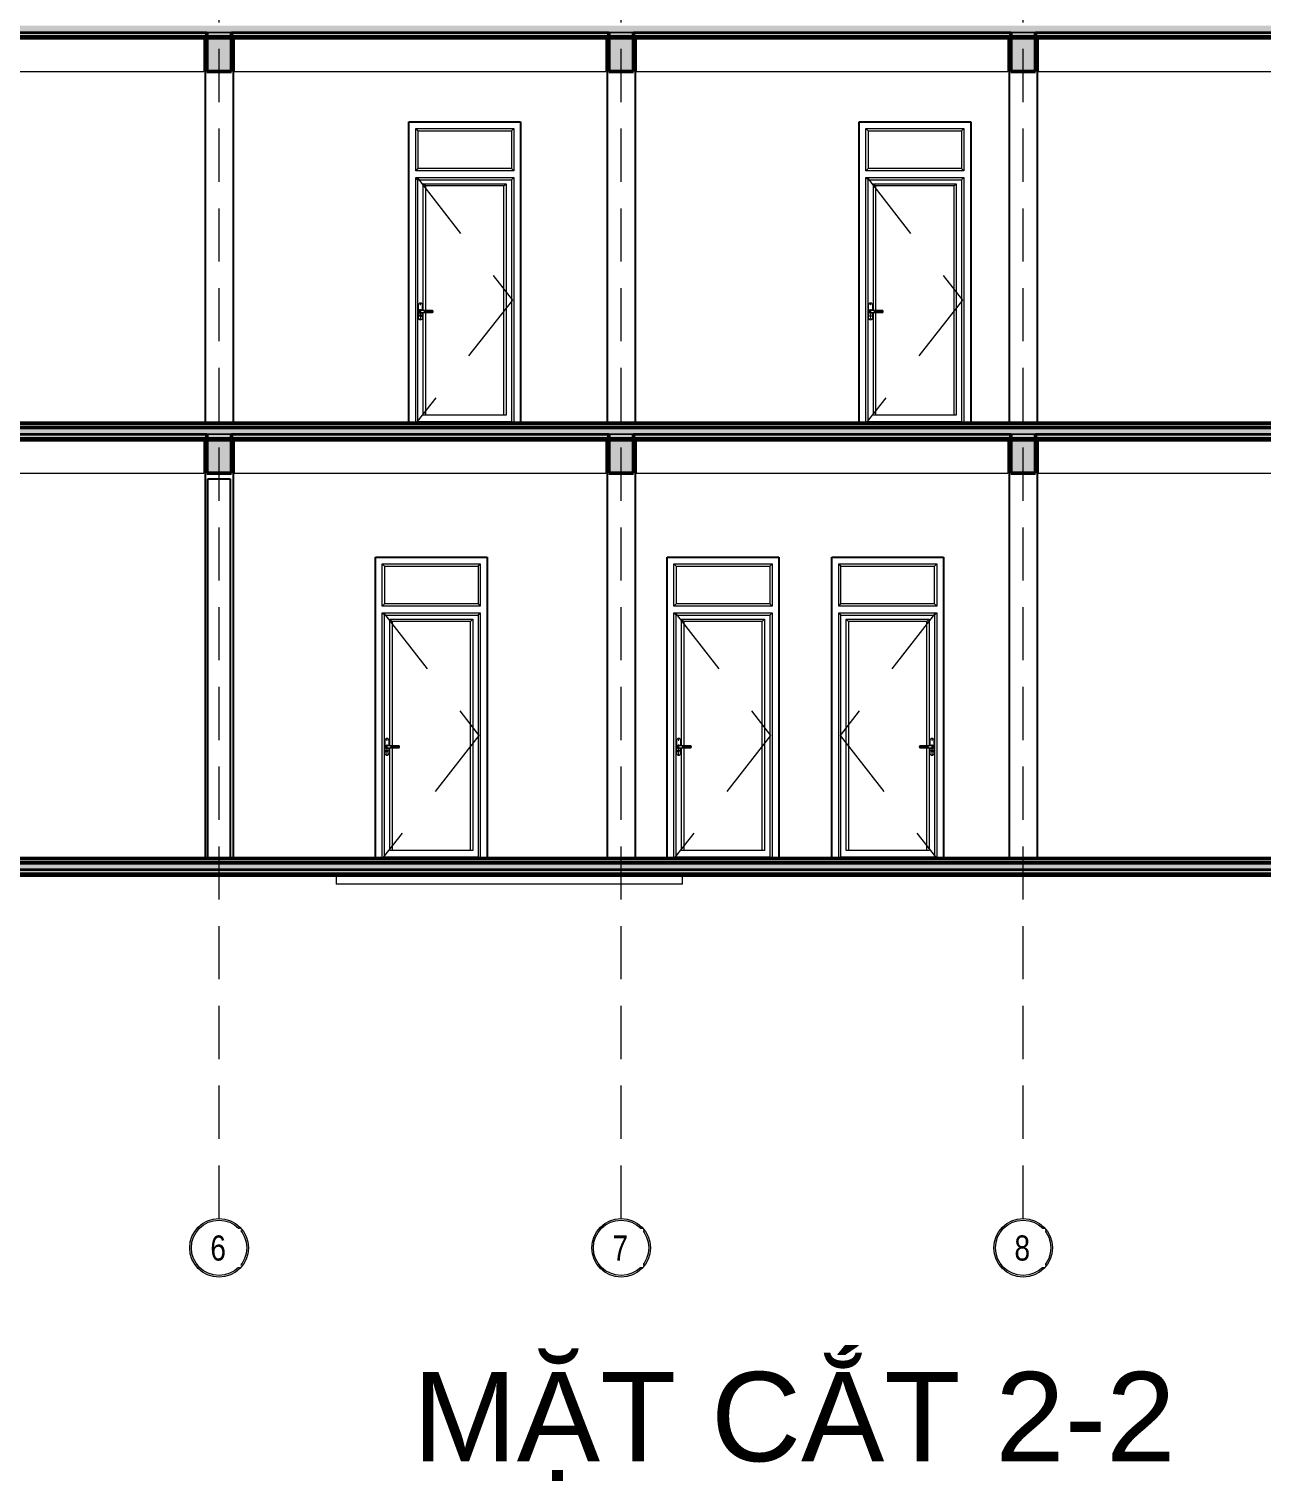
# Model space of a CAD drawing. Header units: millimetres. Extents: x -20510 to 108935, y -243239 to 20306.
# Drawn here: x 82149 to 93188, y -37577 to -24570 of the extents above; entities that cross this region are included whole.
import ezdxf
from ezdxf.enums import TextEntityAlignment as Align

# ---------------------------------------------------------------- set-up
doc = ezdxf.new("R2010")
doc.units = ezdxf.units.MM
doc.linetypes.add('Centre', pattern=[3175, 635, -476.25, 1587.5, -476.25])
doc.linetypes.add('Hidden', pattern=[714.375, 476.25, -238.125])
for name, color, linetype, lineweight in [('A-DOOR', 2, 'Continuous', 18), ('A-FLOR', 7, 'Continuous', 9), ('A-FLOR-MCUT', 7, 'Continuous', 50), ('A-FLOR-PATT', 8, 'Continuous', 9), ('A-GLAZ', 4, 'Continuous', 18), ('A-WALL', 7, 'Continuous', 25), ('S-BEAM', 7, 'Continuous', 9), ('S-COLS', 7, 'Continuous', 25), ('S-FNDN', 7, 'Continuous', 9), ('S-GRID', 1, 'Continuous', 9), ('S-GRID-IDEN', 1, 'Continuous', 9)]:
    doc.layers.add(name, color=color, linetype=linetype, lineweight=lineweight)
doc.styles.add('Arial_1', font='arial.ttf', dxfattribs={"width": 0.8, "height": 200})
doc.styles.add('UNICODE_TITLE', font='arial.ttf')
pattern_1 = [(0, (69470.77, -26654.6), (476.25, 476.25), [476.25, -476.25]), (0, (69470.77, -26476), (476.25, 476.25), [476.25, -476.25]), (0, (69470.77, -26297.43), (476.25, 476.25), [476.25, -476.25]), (90, (69530.3, -26237.9), (-476.25, 476.25), [476.25, -476.25]), (90, (69708.9, -26237.9), (-476.25, 476.25), [476.25, -476.25]), (90, (69887.5, -26237.9), (-476.25, 476.25), [476.25, -476.25])]
pattern_2 = [(0, (69470.77, -26654.615), (304.8, 76.2), [25.146, -203.454, 25.146, -203.454, -1219.2]), (0, (69470.77, -26654.615), (304.8, 76.2), [-457.2, 25.146, -432.054, 25.146, -203.454, -533.4]), (0, (69470.77, -26654.615), (304.8, 76.2), [-1143, 25.146, -127.254, 25.146, -355.854]), (120, (69585.07, -26616.515), (-218.39114, 225.86454), [25.146, -203.454, 25.146, -203.454, -1219.2]), (120, (69585.07, -26616.515), (-218.39114, 225.86454), [-457.2, 25.146, -432.054, 25.146, -203.454, -533.4]), (120, (69585.07, -26616.515), (-218.39114, 225.86454), [-1143, 25.146, -127.254, 25.146, -355.854]), (240, (69623.17, -26464.115), (-86.40886, -302.06454), [25.146, -203.454, 25.146, -203.454, -1219.2]), (240, (69623.17, -26464.115), (-86.40886, -302.06454), [-457.2, 25.146, -432.054, 25.146, -203.454, -533.4]), (240, (69623.17, -26464.115), (-86.40886, -302.06454), [-1143, 25.146, -127.254, 25.146, -355.854])]
pattern_3 = [(50, (69470.77, -26654.6), (546.5526, -47.8174), [57.15, -628.65]), (355, (69470.77, -26654.6), (-105.728, 573.17), [45.72, -502.92]), (100.451, (69516.3, -26658.6), (440.8275, 525.35), [48.57, -534.27]), (46.184, (69470.8, -26502.2), (813.237, -126.128), [85.725, -942.975]), (96.636, (69538.5, -26512.7), (712.207, 742.283), [72.855, -801.405]), (351.184, (69470.8, -26502.2), (712.215, 742.276), [68.58, -754.38]), (21, (69546.97, -26540.3), (454.8433, -306.796), [57.15, -628.65]), (326, (69546.97, -26540.3), (185.406, 552.564), [45.72, -502.92]), (71.451, (69584.87, -26565.9), (640.251, 245.764), [48.57, -534.27]), (37.5, (69470.77, -26654.62), (9.2664, 253.665), [25.146, -471.678, 25.146, -485.394, -504.825]), (37.5, (69470.77, -26654.62), (9.2664, 253.665), [-1007.364, 25.146, -479.679]), (7.5, (69470.77, -26654.62), (200.4594, 300.5414), [25.146, -265.938, 25.146, -460.248, -192.405]), (7.5, (69470.77, -26654.62), (200.4594, 300.5414), [-776.478, 25.146, -167.259]), (327.5, (69300.84, -26654.62), (406.7728, -17.1864), [25.146, -165.354, 25.146, -569.214, -788.67]), (327.5, (69300.84, -26654.62), (406.7728, -17.1864), [-784.86, 25.146, -763.524]), (317.5, (69224.64, -26654.6), (444.388, 76.2803), [25.146, -222.504, 25.146, -369.57, -560.07]), (317.5, (69224.64, -26654.6), (444.388, 76.2803), [-642.366, 25.146, -534.924])]

# ---------------------------------------------------------------- blocks, each defined once
blk = doc.blocks.new('CỬA 1 CÁNH EROWINDOW_có ô chết_ - D4_1000x2200-2361184-MẶT CẮT 2-2')
at = {"layer": 'A-DOOR'}
for p, q in [((20311, 2639), (21189, 2639)), ((20311, 2639), (20331, 2619)), ((20311, 2261), (20311, 2639)), ((20311, 2261), (20311, 2639)), ((20311, 2639), (21189, 2639)), ((20331, 2619), (21169, 2619)), ((20331, 2619), (20331, 2281)), ((21169, 2619), (21189, 2639)), ((21169, 2619), (21169, 2281)), ((21189, 2639), (21189, 2261)), ((21189, 2639), (21189, 2261)), ((20331, 2281), (20311, 2261)), ((21189, 2261), (20311, 2261)), ((21189, 2261), (20311, 2261)), ((21169, 2281), (20331, 2281)), ((21169, 2281), (21189, 2261)), ((20331, 2180), (20311, 2200)), ((20311, 0), (20311, 2200)), ((20311, 2200), (21189, 2200)), ((20311, 2200), (21189, 2200)), ((20311, 0), (20311, 2200)), ((20331, 0), (20331, 2180)), ((20331, 2180), (21169, 2180)), ((20399, 2124), (20379, 2144)), ((20379, 1013), (20379, 2144)), ((20379, 2144), (21121, 2144)), ((20379, 1013), (20379, 2144)), ((20379, 2144), (21121, 2144)), ((21101, 2124), (20399, 2124)), ((20399, 2124), (20399, 1008)), ((21101, 2124), (21121, 2144)), ((21101, 71), (21101, 2124)), ((21121, 2144), (21121, 71)), ((21121, 2144), (21121, 71)), ((21169, 2180), (21189, 2200)), ((21169, 2180), (21169, 0)), ((21189, 2200), (21189, 0)), ((21189, 2200), (21189, 0)), ((20333, 1055), (20333, 945)), ((20373, 1013), (20373, 1055)), ((20349, 960), (20349, 971)), ((20350, 953), (20350, 958)), ((20350, 958), (20350, 953)), ((20351, 973), (20355, 973)), ((20379, 1013), (20353, 1013)), ((20378, 1009), (20353, 1009)), ((20353, 991), (20378, 991)), ((20353, 987), (20379, 987)), ((20356, 958), (20356, 953)), ((20356, 953), (20356, 958)), ((20357, 971), (20357, 960)), ((20373, 945), (20373, 987)), ((20388, 1004), (20378, 1009)), ((20378, 991), (20388, 996)), ((20389, 1008), (20379, 1013)), ((20379, 987), (20389, 992)), ((20379, 71), (20379, 987)), ((20379, 71), (20379, 987)), ((20459, 1004), (20388, 1004)), ((20388, 996), (20459, 996)), ((20459, 1008), (20389, 1008)), ((20389, 992), (20459, 992)), ((20399, 992), (20399, 71)), ((20331, 15), (21169, 15)), ((21121, 71), (20379, 71))]:
    blk.add_line(p, q, dxfattribs=at)
at = {"layer": 'A-DOOR', "linetype": 'Centre', "lineweight": 18}
for p, q in [((20323, 2200), (21177, 1100)), ((21177, 1100), (20323, 15))]:
    blk.add_line(p, q, dxfattribs=at)
at = {"layer": 'A-DOOR', "flags": 128}
for points in [[(20353, 1013), (20352, 1013), (20352, 1013), (20351, 1013), (20351, 1013), (20350, 1013), (20350, 1013), (20349, 1012), (20349, 1012), (20348, 1012), (20348, 1012), (20347, 1012), (20347, 1012), (20347, 1011), (20346, 1011), (20346, 1011), (20345, 1010), (20345, 1010), (20344, 1010), (20344, 1009), (20344, 1009), (20343, 1009), (20343, 1008), (20343, 1008), (20342, 1007), (20342, 1007), (20342, 1007), (20342, 1006), (20341, 1006), (20341, 1005), (20341, 1005), (20341, 1004), (20341, 1004), (20340, 1003), (20340, 1003), (20340, 1002), (20340, 1002), (20340, 1001), (20340, 1001), (20340, 1000), (20340, 1000), (20340, 999), (20340, 999), (20340, 998), (20340, 998), (20340, 997), (20340, 997), (20341, 996), (20341, 996), (20341, 995), (20341, 995), (20341, 994), (20342, 994), (20342, 993), (20342, 993), (20342, 992), (20343, 992), (20343, 992), (20343, 991), (20344, 991), (20344, 990), (20345, 990), (20345, 990), (20345, 989), (20346, 989), (20346, 989), (20347, 989), (20347, 988), (20348, 988), (20348, 988), (20349, 988), (20349, 988), (20350, 987), (20350, 987), (20351, 987), (20351, 987), (20352, 987), (20352, 987), (20353, 987), (20353, 987)], [(20467, 1001), (20467, 1001), (20467, 1001), (20467, 1002), (20467, 1002), (20467, 1002), (20467, 1002), (20467, 1003), (20466, 1003), (20466, 1003), (20466, 1004), (20466, 1004), (20466, 1004), (20466, 1004), (20465, 1005), (20465, 1005), (20465, 1005), (20465, 1005), (20465, 1006), (20464, 1006), (20464, 1006), (20464, 1006), (20464, 1007), (20463, 1007), (20463, 1007), (20463, 1007), (20463, 1007), (20462, 1007), (20462, 1007), (20462, 1008), (20461, 1008), (20461, 1008), (20461, 1008), (20460, 1008), (20460, 1008), (20460, 1008), (20459, 1008), (20459, 1008), (20459, 1008)], [(20459, 992), (20459, 992), (20460, 992), (20460, 992), (20460, 992), (20461, 992), (20461, 992), (20461, 992), (20462, 992), (20462, 993), (20462, 993), (20462, 993), (20463, 993), (20463, 993), (20463, 993), (20464, 993), (20464, 994), (20464, 994), (20464, 994), (20465, 994), (20465, 994), (20465, 995), (20465, 995), (20465, 995), (20466, 995), (20466, 996), (20466, 996), (20466, 996), (20466, 997), (20466, 997), (20466, 997), (20467, 997), (20467, 998), (20467, 998), (20467, 998), (20467, 999), (20467, 999), (20467, 999), (20467, 1000), (20467, 1000), (20467, 1000), (20467, 1001)]]:
    blk.add_lwpolyline(points, dxfattribs=at)
at = {"layer": 'A-DOOR'}
for centre, radius, start, end in [((20353, 1055), 20, 0, 180), ((20353, 1063), 3, 0, 180), ((20353, 1063), 3, 180, 0), ((20353, 945), 20, 180, 360), ((20353, 1000), 15, 59.6784, 180), ((20353, 1000), 15, 180, 300.3216), ((20353, 1000), 15, 129.4693, 135), ((20353, 1000), 15, 225, 230.5307), ((20353, 1000), 8.66, 90, 270), ((20353, 1000), 15, 114.4972, 120), ((20353, 1000), 15, 240, 245.5028), ((20353, 1000), 15, 99.6105, 105), ((20353, 1000), 15, 255, 260.3895), ((20351, 971), 2.04, 90, 180), ((20350, 960), 1.99, 180, 268.9596), ((20350, 960), 1.99, 224.4798, 268.9596), ((20353, 1000), 3.02, 0, 180), ((20353, 1000), 3.02, 180, 0), ((20353, 938), 3, 0, 180), ((20353, 938), 3, 180, 0), ((20353, 953), 2.5, 180, 0), ((20353, 1000), 15, 84.7698, 90), ((20353, 1000), 15, 270, 275.2302), ((20353, 1000), 3.02, 30, 45), ((20353, 1000), 3.02, 315, 330), ((20355, 971), 2.04, 0, 90), ((20356, 960), 1.99, 271.0404, 0), ((20356, 960), 1.99, 271.0404, 315.5202), ((20353, 1000), 15, 69.9569, 75), ((20353, 1000), 15, 285, 290.0431), ((20459, 1000), 3.66, 270, 90)]:
    blk.add_arc(centre, radius, start, end, dxfattribs=at)
for points in [[(20379, 1013), (20379, 1013), (20379, 1013), (20378, 1011), (20378, 1009), (20378, 1009)], [(20379, 987), (20379, 987), (20379, 987), (20378, 989), (20378, 991), (20378, 991)], [(20389, 1008), (20389, 1008), (20389, 1008), (20388, 1006), (20388, 1004), (20388, 1004)], [(20389, 992), (20389, 992), (20389, 992), (20388, 994), (20388, 996), (20388, 996)]]:
    blk.add_open_spline(points, degree=3, dxfattribs=at)
blk = doc.blocks.new('CỬA 1 CÁNH EROWINDOW_có ô chết_ - D4_1000x2200-2368989-MẶT CẮT 2-2')
at = {"layer": 'A-DOOR'}
for p, q in [((8448, 2639), (9326, 2639)), ((8448, 2639), (8468, 2619)), ((8448, 2261), (8448, 2639)), ((8448, 2639), (9326, 2639)), ((8448, 2261), (8448, 2639)), ((8468, 2281), (8468, 2619)), ((8468, 2619), (9306, 2619)), ((9306, 2619), (9326, 2639)), ((9306, 2281), (9306, 2619)), ((9326, 2639), (9326, 2261)), ((9326, 2639), (9326, 2261)), ((8448, 2261), (8468, 2281)), ((9326, 2261), (8448, 2261)), ((9326, 2261), (8448, 2261)), ((9306, 2281), (8468, 2281)), ((9326, 2261), (9306, 2281)), ((8448, 2200), (9326, 2200)), ((8448, 2200), (8468, 2180)), ((8448, 0), (8448, 2200)), ((8448, 2200), (9326, 2200)), ((8448, 0), (8448, 2200)), ((8468, 2180), (9306, 2180)), ((8468, 0), (8468, 2180)), ((8516, 2144), (9258, 2144)), ((8516, 2144), (8536, 2124)), ((8516, 71), (8516, 2144)), ((8516, 2144), (9258, 2144)), ((8516, 71), (8516, 2144)), ((9238, 2124), (8536, 2124)), ((8536, 2124), (8536, 71)), ((9258, 2144), (9238, 2124)), ((9238, 1008), (9238, 2124)), ((9258, 2144), (9258, 1013)), ((9258, 2144), (9258, 1013)), ((9326, 2200), (9306, 2180)), ((9306, 2180), (9306, 0)), ((9326, 2200), (9326, 0)), ((9326, 2200), (9326, 0)), ((9264, 1055), (9264, 1013)), ((9304, 945), (9304, 1055)), ((9248, 1008), (9178, 1008)), ((9249, 1004), (9178, 1004)), ((9178, 996), (9249, 996)), ((9178, 992), (9248, 992)), ((9238, 71), (9238, 992)), ((9258, 1013), (9248, 1008)), ((9248, 992), (9258, 987)), ((9259, 1009), (9249, 1004)), ((9249, 996), (9259, 991)), ((9284, 1013), (9258, 1013)), ((9258, 987), (9284, 987)), ((9258, 987), (9258, 71)), ((9258, 987), (9258, 71)), ((9284, 1009), (9259, 1009)), ((9259, 991), (9284, 991)), ((9264, 987), (9264, 945)), ((9280, 960), (9280, 971)), ((9281, 953), (9281, 958)), ((9281, 958), (9281, 953)), ((9282, 973), (9286, 973)), ((9287, 958), (9287, 953)), ((9287, 953), (9287, 958)), ((9288, 971), (9288, 960)), ((8468, 15), (9306, 15)), ((9258, 71), (8516, 71))]:
    blk.add_line(p, q, dxfattribs=at)
at = {"layer": 'A-DOOR', "linetype": 'Centre', "lineweight": 18}
for p, q in [((9314, 2200), (8460, 1100)), ((8460, 1100), (9314, 15))]:
    blk.add_line(p, q, dxfattribs=at)
at = {"layer": 'A-DOOR', "flags": 128}
for points in [[(9178, 1008), (9178, 1008), (9177, 1008), (9177, 1008), (9177, 1008), (9176, 1008), (9176, 1008), (9176, 1008), (9175, 1008), (9175, 1007), (9175, 1007), (9175, 1007), (9174, 1007), (9174, 1007), (9174, 1007), (9173, 1007), (9173, 1006), (9173, 1006), (9173, 1006), (9172, 1006), (9172, 1006), (9172, 1005), (9172, 1005), (9172, 1005), (9171, 1005), (9171, 1004), (9171, 1004), (9171, 1004), (9171, 1003), (9171, 1003), (9171, 1003), (9170, 1003), (9170, 1002), (9170, 1002), (9170, 1002), (9170, 1001), (9170, 1001), (9170, 1001), (9170, 1000), (9170, 1000), (9170, 1000), (9170, 999), (9170, 999), (9170, 999), (9170, 998), (9170, 998), (9170, 998), (9170, 998), (9170, 997), (9171, 997), (9171, 997), (9171, 996), (9171, 996), (9171, 996), (9171, 996), (9172, 995), (9172, 995), (9172, 995), (9172, 995), (9172, 994), (9173, 994), (9173, 994), (9173, 994), (9173, 993), (9174, 993), (9174, 993), (9174, 993), (9174, 993), (9175, 993), (9175, 993), (9175, 992), (9176, 992), (9176, 992), (9176, 992), (9177, 992), (9177, 992), (9177, 992), (9178, 992), (9178, 992), (9178, 992)], [(9284, 987), (9285, 987), (9285, 987), (9286, 987), (9286, 987), (9287, 987), (9287, 987), (9288, 988), (9288, 988), (9289, 988), (9289, 988), (9290, 988), (9290, 988), (9290, 989), (9291, 989), (9291, 989), (9292, 990), (9292, 990), (9293, 990), (9293, 991), (9293, 991), (9294, 991), (9294, 992), (9294, 992), (9295, 993), (9295, 993), (9295, 993), (9295, 994), (9296, 994), (9296, 995), (9296, 995), (9296, 996), (9296, 996), (9297, 997), (9297, 997), (9297, 998), (9297, 998), (9297, 999), (9297, 999), (9297, 1000), (9297, 1000), (9297, 1001), (9297, 1001), (9297, 1002), (9297, 1002), (9297, 1003), (9297, 1003), (9296, 1004), (9296, 1004), (9296, 1005), (9296, 1005), (9296, 1006), (9295, 1006), (9295, 1007), (9295, 1007), (9295, 1008), (9294, 1008), (9294, 1008), (9294, 1009), (9293, 1009), (9293, 1010), (9292, 1010), (9292, 1010), (9292, 1011), (9291, 1011), (9291, 1011), (9290, 1011), (9290, 1012), (9289, 1012), (9289, 1012), (9288, 1012), (9288, 1012), (9287, 1013), (9287, 1013), (9286, 1013), (9286, 1013), (9285, 1013), (9285, 1013), (9284, 1013), (9284, 1013)]]:
    blk.add_lwpolyline(points, dxfattribs=at)
at = {"layer": 'A-DOOR'}
for centre, radius, start, end in [((9284, 1055), 20, 0, 180), ((9284, 1063), 3, 0, 180), ((9284, 1063), 3, 180, 0), ((9178, 1000), 3.66, 90, 270), ((9284, 945), 20, 180, 360), ((9284, 1000), 15, 0, 120.3216), ((9284, 1000), 15, 239.6784, 0), ((9284, 1000), 15, 105, 110.0431), ((9284, 1000), 15, 249.9569, 255), ((9282, 971), 2.04, 90, 180), ((9281, 960), 1.99, 180, 268.9596), ((9281, 960), 1.99, 224.4798, 268.9596), ((9284, 1000), 3.02, 0, 180), ((9284, 1000), 3.02, 135, 150), ((9284, 1000), 3.02, 180, 0), ((9284, 1000), 3.02, 210, 225), ((9284, 953), 2.5, 180, 0), ((9284, 938), 3, 0, 180), ((9284, 938), 3, 180, 0), ((9284, 1000), 15, 90, 95.2302), ((9284, 1000), 15, 264.7698, 270), ((9284, 1000), 8.66, 270, 90), ((9286, 971), 2.04, 0, 90), ((9284, 1000), 15, 75, 80.3895), ((9284, 1000), 15, 279.6105, 285), ((9287, 960), 1.99, 271.0404, 0), ((9287, 960), 1.99, 271.0404, 315.5202), ((9284, 1000), 15, 60, 65.5028), ((9284, 1000), 15, 294.4972, 300), ((9284, 1000), 15, 45, 50.5307), ((9284, 1000), 15, 309.4693, 315)]:
    blk.add_arc(centre, radius, start, end, dxfattribs=at)
for points in [[(9249, 1004), (9249, 1004), (9249, 1005), (9249, 1006), (9248, 1008), (9248, 1008), (9248, 1008)], [(9249, 996), (9249, 996), (9249, 995), (9249, 994), (9248, 992), (9248, 992), (9248, 992)], [(9259, 1009), (9259, 1009), (9259, 1010), (9259, 1011), (9258, 1013), (9258, 1013), (9258, 1013)], [(9259, 991), (9259, 991), (9259, 990), (9259, 989), (9258, 987), (9258, 987), (9258, 987)]]:
    blk.add_open_spline(points, degree=3, knots=[0, 0, 0, 0, 0.166667, 0.333333, 0.666667, 1, 1, 1, 1], dxfattribs=at)
blk = doc.blocks.new('ATT_Window 2 - S5_800x600-2360992-MẶT CẮT 2-2')
at = {"layer": 'A-GLAZ'}
for p, q in [((18975, 3700), (18988, 3700)), ((18978, 3550), (18978, 3685)), ((18978, 3685), (18988, 3685)), ((18988, 3685), (18978, 3685)), ((18978, 3685), (18978, 3550))]:
    blk.add_line(p, q, dxfattribs=at)
blk.add_open_spline([(18978, 3685), (18978, 3685), (18978, 3685), (18977, 3686), (18976, 3687), (18975, 3688), (18975, 3688)], degree=3, knots=[-1, -1, -1, -1, -0.8333333, -0.75, -0.6666667, -0.5974222, -0.5974222, -0.5974222, -0.5974222], dxfattribs=at)
blk = doc.blocks.new('M_Concrete-Rectangular-Column - COT250X400-V2-MẶT CẮT 2-2')
at = {"layer": 'S-COLS'}
for p, q in [((7925, 3750), (7925, 0)), ((8175, 3750), (8175, 0))]:
    blk.add_line(p, q, dxfattribs=at)
blk = doc.blocks.new('CỬA 1 CÁNH EROWINDOW_có ô chết_ - D4_1000x2200-V6-MẶT CẮT 2-2')
at = {"layer": 'A-DOOR'}
for p, q in [((20611, 6539), (21489, 6539)), ((20611, 6539), (20631, 6519)), ((20611, 6161), (20611, 6539)), ((20611, 6161), (20611, 6539)), ((20611, 6539), (21489, 6539)), ((20631, 6519), (21469, 6519)), ((20631, 6519), (20631, 6181)), ((21469, 6519), (21489, 6539)), ((21469, 6519), (21469, 6181)), ((21489, 6539), (21489, 6161)), ((21489, 6539), (21489, 6161)), ((20631, 6181), (20611, 6161)), ((21489, 6161), (20611, 6161)), ((21489, 6161), (20611, 6161)), ((21469, 6181), (20631, 6181)), ((21469, 6181), (21489, 6161)), ((20631, 6080), (20611, 6100)), ((20611, 3900), (20611, 6100)), ((20611, 6100), (21489, 6100)), ((20611, 6100), (21489, 6100)), ((20611, 3900), (20611, 6100)), ((20631, 3900), (20631, 6080)), ((20631, 6080), (21469, 6080)), ((20699, 6024), (20679, 6044)), ((20679, 4913), (20679, 6044)), ((20679, 6044), (21421, 6044)), ((20679, 4913), (20679, 6044)), ((20679, 6044), (21421, 6044)), ((21401, 6024), (20699, 6024)), ((20699, 6024), (20699, 4908)), ((21401, 6024), (21421, 6044)), ((21401, 3971), (21401, 6024)), ((21421, 6044), (21421, 3971)), ((21421, 6044), (21421, 3971)), ((21469, 6080), (21489, 6100)), ((21469, 6080), (21469, 3900)), ((21489, 6100), (21489, 3900)), ((21489, 6100), (21489, 3900)), ((20633, 4955), (20633, 4845)), ((20673, 4913), (20673, 4955)), ((20649, 4860), (20649, 4871)), ((20650, 4853), (20650, 4858)), ((20650, 4858), (20650, 4853)), ((20651, 4873), (20655, 4873)), ((20679, 4913), (20653, 4913)), ((20678, 4909), (20653, 4909)), ((20653, 4891), (20678, 4891)), ((20653, 4887), (20679, 4887)), ((20656, 4858), (20656, 4853)), ((20656, 4853), (20656, 4858)), ((20657, 4871), (20657, 4860)), ((20673, 4845), (20673, 4887)), ((20688, 4904), (20678, 4909)), ((20678, 4891), (20688, 4896)), ((20689, 4908), (20679, 4913)), ((20679, 4887), (20689, 4892)), ((20679, 3971), (20679, 4887)), ((20679, 3971), (20679, 4887)), ((20759, 4904), (20688, 4904)), ((20688, 4896), (20759, 4896)), ((20759, 4908), (20689, 4908)), ((20689, 4892), (20759, 4892)), ((20699, 4892), (20699, 3971)), ((20631, 3915), (21469, 3915)), ((21421, 3971), (20679, 3971))]:
    blk.add_line(p, q, dxfattribs=at)
at = {"layer": 'A-DOOR', "linetype": 'Centre', "lineweight": 18}
for p, q in [((20623, 6100), (21477, 5000)), ((21477, 5000), (20623, 3915))]:
    blk.add_line(p, q, dxfattribs=at)
at = {"layer": 'A-DOOR', "flags": 128}
for points in [[(20653, 4913), (20652, 4913), (20652, 4913), (20651, 4913), (20651, 4913), (20650, 4913), (20650, 4913), (20649, 4912), (20649, 4912), (20648, 4912), (20648, 4912), (20647, 4912), (20647, 4912), (20647, 4911), (20646, 4911), (20646, 4911), (20645, 4910), (20645, 4910), (20644, 4910), (20644, 4909), (20644, 4909), (20643, 4909), (20643, 4908), (20643, 4908), (20642, 4907), (20642, 4907), (20642, 4907), (20642, 4906), (20641, 4906), (20641, 4905), (20641, 4905), (20641, 4904), (20641, 4904), (20640, 4903), (20640, 4903), (20640, 4902), (20640, 4902), (20640, 4901), (20640, 4901), (20640, 4900), (20640, 4900), (20640, 4899), (20640, 4899), (20640, 4898), (20640, 4898), (20640, 4897), (20640, 4897), (20641, 4896), (20641, 4896), (20641, 4895), (20641, 4895), (20641, 4894), (20642, 4894), (20642, 4893), (20642, 4893), (20642, 4892), (20643, 4892), (20643, 4892), (20643, 4891), (20644, 4891), (20644, 4890), (20645, 4890), (20645, 4890), (20645, 4889), (20646, 4889), (20646, 4889), (20647, 4889), (20647, 4888), (20648, 4888), (20648, 4888), (20649, 4888), (20649, 4888), (20650, 4887), (20650, 4887), (20651, 4887), (20651, 4887), (20652, 4887), (20652, 4887), (20653, 4887), (20653, 4887)], [(20759, 4892), (20759, 4892), (20760, 4892), (20760, 4892), (20760, 4892), (20761, 4892), (20761, 4892), (20761, 4892), (20762, 4892), (20762, 4893), (20762, 4893), (20762, 4893), (20763, 4893), (20763, 4893), (20763, 4893), (20764, 4893), (20764, 4894), (20764, 4894), (20764, 4894), (20765, 4894), (20765, 4894), (20765, 4895), (20765, 4895), (20765, 4895), (20766, 4895), (20766, 4896), (20766, 4896), (20766, 4896), (20766, 4897), (20766, 4897), (20766, 4897), (20767, 4897), (20767, 4898), (20767, 4898), (20767, 4898), (20767, 4899), (20767, 4899), (20767, 4899), (20767, 4900), (20767, 4900), (20767, 4900), (20767, 4901), (20767, 4901), (20767, 4901), (20767, 4902), (20767, 4902), (20767, 4902), (20767, 4902), (20767, 4903), (20766, 4903), (20766, 4903), (20766, 4904), (20766, 4904), (20766, 4904), (20766, 4904), (20765, 4905), (20765, 4905), (20765, 4905), (20765, 4905), (20765, 4906), (20764, 4906), (20764, 4906), (20764, 4906), (20764, 4907), (20763, 4907), (20763, 4907), (20763, 4907), (20763, 4907), (20762, 4907), (20762, 4907), (20762, 4908), (20761, 4908), (20761, 4908), (20761, 4908), (20760, 4908), (20760, 4908), (20760, 4908), (20759, 4908), (20759, 4908), (20759, 4908)]]:
    blk.add_lwpolyline(points, dxfattribs=at)
at = {"layer": 'A-DOOR'}
for centre, radius, start, end in [((20653, 4955), 20, 0, 180), ((20653, 4963), 3, 0, 180), ((20653, 4963), 3, 180, 0), ((20653, 4845), 20, 180, 0), ((20653, 4900), 15, 59.6784, 180), ((20653, 4900), 15, 180, 300.3216), ((20653, 4900), 15, 129.4693, 135), ((20653, 4900), 15, 225, 230.5307), ((20653, 4900), 8.66, 90, 270), ((20653, 4900), 15, 114.4972, 120), ((20653, 4900), 15, 240, 245.5028), ((20653, 4900), 15, 99.6105, 105), ((20653, 4900), 15, 255, 260.3895), ((20651, 4871), 2.04, 90, 180), ((20650, 4860), 1.99, 180, 268.9596), ((20650, 4860), 1.99, 224.4798, 268.9596), ((20653, 4900), 3.02, 0, 180), ((20653, 4900), 3.02, 180, 0), ((20653, 4838), 3, 0, 180), ((20653, 4838), 3, 180, 0), ((20653, 4853), 2.5, 180, 0), ((20653, 4900), 15, 84.7698, 90), ((20653, 4900), 15, 270, 275.2302), ((20653, 4900), 3.02, 30, 45), ((20653, 4900), 3.02, 315, 330), ((20655, 4871), 2.04, 0, 90), ((20656, 4860), 1.99, 271.0404, 0), ((20656, 4860), 1.99, 271.0404, 315.5202), ((20653, 4900), 15, 69.9569, 75), ((20653, 4900), 15, 285.6664, 290.0431), ((20759, 4900), 3.66, 270, 90)]:
    blk.add_arc(centre, radius, start, end, dxfattribs=at)
for points in [[(20679, 4913), (20679, 4913), (20679, 4913), (20678, 4911), (20678, 4909), (20678, 4909)], [(20679, 4887), (20679, 4887), (20679, 4887), (20678, 4889), (20678, 4891), (20678, 4891)], [(20689, 4908), (20689, 4908), (20689, 4908), (20688, 4906), (20688, 4904), (20688, 4904)], [(20689, 4892), (20689, 4892), (20689, 4892), (20688, 4894), (20688, 4896), (20688, 4896)]]:
    blk.add_open_spline(points, degree=3, dxfattribs=at)
blk = doc.blocks.new('M_Concrete-Rectangular-Column - COT250X350-2391838-MẶT CẮT 2-2')
at = {"layer": 'S-COLS'}
for p, q in [((425, 7350), (425, 3900)), ((675, 7350), (675, 3900))]:
    blk.add_line(p, q, dxfattribs=at)
blk = doc.blocks.new('Grid - TRUC  D1-102336-MẶT CẮT 2-2')
at = {"layer": 'S-GRID-IDEN'}
for radius in [263, 248]:
    blk.add_circle((550, -3488), radius, dxfattribs=at)

msp = doc.modelspace()

# ---------------------------------------------------------------- hatches: boundary and pattern name
at = {"layer": 'A-FLOR-PATT', "lineweight": 18}
h = msp.add_hatch(dxfattribs=at)
h.set_pattern_fill('FP_4', color=256, style=0, pattern_type=2)
h.set_pattern_definition(pattern_3)
h.paths.add_polyline_path([(102099.4, -24640), (102262.5, -24640), (102262.5, -24540), (60962, -24540), (60962, -24640), (101909.5, -24640)])
h = msp.add_hatch(dxfattribs=at)
h.set_pattern_fill('FP_3', color=256, style=0, pattern_type=2)
h.set_pattern_definition(pattern_1)
h.paths.add_polyline_path([(102099.4, -24650), (102262.5, -24650), (102262.5, -24640), (60962, -24640), (60962, -24650), (101909.5, -24650)])
h = msp.add_hatch(dxfattribs=at)
h.set_pattern_fill('FP_1', color=256, style=0, pattern_type=2)
h.set_pattern_definition(pattern_2)
h.paths.add_polyline_path([(102099.4, -28140), (102262.5, -28140), (102262.5, -28100), (60962, -28100), (60962, -28140), (102004.4, -28140)])
h = msp.add_hatch(dxfattribs=at)
h.set_pattern_fill('FP_4', color=256, style=0, pattern_type=2)
h.set_pattern_definition(pattern_3)
h.paths.add_polyline_path([(102099.4, -28240), (102262.5, -28240), (102262.5, -28140), (60962, -28140), (60962, -28240), (101909.5, -28240)])
h = msp.add_hatch(dxfattribs=at)
h.set_pattern_fill('FP_3', color=256, style=0, pattern_type=2)
h.set_pattern_definition(pattern_1)
h.paths.add_polyline_path([(102099.4, -28250), (102262.5, -28250), (102262.5, -28240), (60962, -28240), (60962, -28250), (101909.5, -28250)])
h = msp.add_hatch(dxfattribs=at)
h.set_pattern_fill('FP_1', color=256, style=0, pattern_type=2)
h.set_pattern_definition(pattern_2)
h.paths.add_polyline_path([(102099.4, -32040), (102262.5, -32040), (102262.5, -32000), (60962, -32000), (60962, -32040), (102004.4, -32040)])
h = msp.add_hatch(dxfattribs=at)
h.set_pattern_fill('FP_4', color=256, style=0, pattern_type=2)
h.set_pattern_definition(pattern_3)
h.paths.add_polyline_path([(82159.6, -32140), (102262.5, -32140), (102262.5, -32040), (60962, -32040), (60962, -32140), (80640.4, -32140)])
h = msp.add_hatch(dxfattribs=at)
h.set_pattern_fill('FP_3', color=256, style=0, pattern_type=2)
h.set_pattern_definition(pattern_1)
h.paths.add_polyline_path([(101909.5, -32150), (102262.5, -32150), (102262.5, -32140), (60962, -32140), (60962, -32150), (100390.2, -32150)])
at = {"layer": 'S-BEAM'}
for points in [[(83960, -24950), (83960, -24600), (83740, -24600), (83740, -24950)], [(87340, -24950), (87560, -24950), (87560, -24600), (87340, -24600), (87340, -24691.1)], [(91160, -24950), (91160, -24600), (90940, -24600), (90940, -24950)], [(83740, -28550), (83960, -28550), (83960, -28200), (83740, -28200), (83740, -28383.8)], [(87560, -28550), (87560, -28200), (87340, -28200), (87340, -28550), (87476.9, -28550)], [(91160, -28550), (91160, -28200), (90940, -28200), (90940, -28550)]]:
    msp.add_hatch(color=8, dxfattribs=at).paths.add_polyline_path(points)

# ---------------------------------------------------------------- linework, layer by layer
at = {"layer": 'A-FLOR', "lineweight": 50}
for p, q in [((60962, -24650), (102262.5, -24650)), ((102262.5, -28100), (60962, -28100)), ((60962, -28250), (102262.5, -28250)), ((103350, -32000), (60962, -32000)), ((60962, -32150), (103650, -32150))]:
    msp.add_line(p, q, dxfattribs=at)
at = {"layer": 'A-FLOR'}
for p, q in [((84900, -32150), (84900, -32230)), ((88000, -32230), (84900, -32230)), ((88000, -32230), (88000, -32150))]:
    msp.add_line(p, q, dxfattribs=at)
at = {"layer": 'A-FLOR-MCUT'}
for p, q in [((102262.5, -24640), (60962, -24640)), ((102262.5, -28140), (60962, -28140)), ((102262.5, -28240), (60962, -28240)), ((103350, -32040), (60962, -32040)), ((102262.5, -32140), (60962, -32140))]:
    msp.add_line(p, q, dxfattribs=at)
at = {"layer": 'A-WALL'}
for p, q in [((83740, -24850), (83712.3, -24850)), ((83987.7, -24850), (83960, -24850)), ((87340, -24850), (87312.3, -24850)), ((87587.7, -24850), (87560, -24850)), ((90940, -24850), (90912.3, -24850)), ((91187.7, -24850), (91160, -24850)), ((85550, -28100), (85550, -25400)), ((85550, -25400), (86550, -25400)), ((86550, -25400), (86550, -28100)), ((89580, -28100), (89580, -25400)), ((89580, -25400), (90580, -25400)), ((90580, -25400), (90580, -28100)), ((83740, -28450), (83712.3, -28450)), ((83987.7, -28450), (83960, -28450)), ((87340, -28450), (87312.3, -28450)), ((87587.7, -28450), (87560, -28450)), ((90940, -28450), (90912.3, -28450)), ((91187.7, -28450), (91160, -28450)), ((83750, -32000), (83750, -28600)), ((83750, -28600), (83950, -28600)), ((83950, -28600), (83950, -32000)), ((85250, -32000), (85250, -29300)), ((85250, -29300), (86250, -29300)), ((86250, -29300), (86250, -32000)), ((87862, -32000), (87862, -29300)), ((87862, -29300), (88862, -29300)), ((88862, -29300), (88862, -32000)), ((89337, -32000), (89337, -29300)), ((89337, -29300), (90337, -29300)), ((90337, -29300), (90337, -32000))]:
    msp.add_line(p, q, dxfattribs=at)
at = {"layer": 'S-BEAM'}
for p, q in [((83712.3, -24650), (83712.3, -24950)), ((83960, -24600), (83740, -24600)), ((83987.7, -24950), (83987.7, -24650)), ((87312.3, -24650), (87312.3, -24950)), ((87560, -24600), (87340, -24600)), ((87587.7, -24950), (87587.7, -24650)), ((90912.3, -24650), (90912.3, -24950)), ((91160, -24600), (90940, -24600)), ((91187.7, -24950), (91187.7, -24650)), ((80387.7, -24950), (83712.3, -24950)), ((83987.7, -24950), (87312.3, -24950)), ((87587.7, -24950), (90912.3, -24950)), ((91187.7, -24950), (94512.3, -24950)), ((83960, -28200), (83740, -28200)), ((87560, -28200), (87340, -28200)), ((91160, -28200), (90940, -28200)), ((83712.3, -28250), (83712.3, -28550)), ((83987.7, -28550), (83987.7, -28250)), ((87312.3, -28250), (87312.3, -28550)), ((87587.7, -28550), (87587.7, -28250)), ((90912.3, -28250), (90912.3, -28550)), ((91187.7, -28550), (91187.7, -28250)), ((80387.7, -28550), (83712.3, -28550)), ((83987.7, -28550), (87312.3, -28550)), ((87587.7, -28550), (90912.3, -28550)), ((91187.7, -28550), (94512.3, -28550))]:
    msp.add_line(p, q, dxfattribs=at)
at = {"layer": 'S-BEAM', "lineweight": 50}
for p, q in [((83740, -24600), (83740, -24950)), ((83960, -24950), (83960, -24600)), ((87340, -24600), (87340, -24950)), ((87560, -24950), (87560, -24600)), ((90940, -24600), (90940, -24950)), ((91160, -24950), (91160, -24600)), ((83740, -24950), (83960, -24950)), ((87340, -24950), (87560, -24950)), ((90940, -24950), (91160, -24950)), ((83740, -28200), (83740, -28550)), ((83960, -28550), (83960, -28200)), ((87340, -28200), (87340, -28550)), ((87560, -28550), (87560, -28200)), ((90940, -28200), (90940, -28550)), ((91160, -28550), (91160, -28200)), ((83740, -28550), (83960, -28550)), ((87340, -28550), (87560, -28550)), ((90940, -28550), (91160, -28550))]:
    msp.add_line(p, q, dxfattribs=at)
at = {"layer": 'S-FNDN', "lineweight": 35}
for p, q in [((80360, -24600), (83740, -24600)), ((83960, -24600), (87340, -24600)), ((87560, -24600), (90940, -24600)), ((91160, -24600), (94540, -24600)), ((80360, -28200), (83740, -28200)), ((83960, -28200), (87340, -28200)), ((87560, -28200), (90940, -28200)), ((91160, -28200), (94540, -28200)), ((60962, -32100), (102262.5, -32100))]:
    msp.add_line(p, q, dxfattribs=at)
at = {"layer": 'S-FNDN'}
for p, q in [((83740, -24600), (83960, -24600)), ((87340, -24600), (87560, -24600)), ((90940, -24600), (91160, -24600)), ((83740, -28200), (83960, -28200)), ((87340, -28200), (87560, -28200)), ((90940, -28200), (91160, -28200))]:
    msp.add_line(p, q, dxfattribs=at)
at = {"layer": 'S-GRID', "linetype": 'Hidden'}
for p, q in [((83850, -35225.6), (83850, -11693.7)), ((87450, -35225.6), (87450, -11693.7)), ((91050, -35225.6), (91050, -11693.7))]:
    msp.add_line(p, q, dxfattribs=at)

# ---------------------------------------------------------------- block references
at = {"layer": 'A-DOOR'}
for name, p in [('CỬA 1 CÁNH EROWINDOW_có ô chết_ - D4_1000x2200-V6-MẶT CẮT 2-2', (65000, -32000)), ('CỬA 1 CÁNH EROWINDOW_có ô chết_ - D4_1000x2200-V6-MẶT CẮT 2-2', (69030, -32000)), ('CỬA 1 CÁNH EROWINDOW_có ô chết_ - D4_1000x2200-2361184-MẶT CẮT 2-2', (65000, -32000)), ('CỬA 1 CÁNH EROWINDOW_có ô chết_ - D4_1000x2200-2361184-MẶT CẮT 2-2', (67612, -32000)), ('CỬA 1 CÁNH EROWINDOW_có ô chết_ - D4_1000x2200-2368989-MẶT CẮT 2-2', (80950, -32000))]:
    msp.add_blockref(name, p, dxfattribs=at)
at = {"layer": 'A-GLAZ'}
msp.add_blockref('ATT_Window 2 - S5_800x600-2360992-MẶT CẮT 2-2', (65000, -32000), dxfattribs=at)
at = {"layer": 'S-COLS'}
for name, p in [('M_Concrete-Rectangular-Column - COT250X350-2391838-MẶT CẮT 2-2', (83300, -32000)), ('M_Concrete-Rectangular-Column - COT250X350-2391838-MẶT CẮT 2-2', (86900, -32000)), ('M_Concrete-Rectangular-Column - COT250X350-2391838-MẶT CẮT 2-2', (90500, -32000)), ('M_Concrete-Rectangular-Column - COT250X400-V2-MẶT CẮT 2-2', (75800, -32000)), ('M_Concrete-Rectangular-Column - COT250X400-V2-MẶT CẮT 2-2', (79400, -32000)), ('M_Concrete-Rectangular-Column - COT250X400-V2-MẶT CẮT 2-2', (83000, -32000))]:
    msp.add_blockref(name, p, dxfattribs=at)
at = {"layer": 'S-GRID-IDEN'}
for p in [(83300, -32000), (86900, -32000), (90500, -32000)]:
    msp.add_blockref('Grid - TRUC  D1-102336-MẶT CẮT 2-2', p, dxfattribs=at)

# ---------------------------------------------------------------- texts
at = {"style": 'UNICODE_TITLE'}
msp.add_text('MẶT CẮT 2-2', height=800, dxfattribs=at).set_placement((89000, -37000), align=Align.MIDDLE_CENTER)

# ---------------------------------------------------------------- next in the draw order: texts
at = {"layer": 'S-GRID-IDEN', "char_height": 225, "width": 216.456, "attachment_point": 1, "style": 'Arial_1', "bg_fill": 3, "box_fill_scale": 1.25, "bg_fill_color": 9, "bg_fill_true_color": 13158600, "bg_fill_transparency": 0}
for s, insert in [('6', (83771.9, -35377.2)), ('7', (87371.9, -35377.2)), ('8', (90971.9, -35377.2))]:
    msp.add_mtext(s, dxfattribs=dict(at, insert=insert))

doc.saveas('drawing.dxf')
